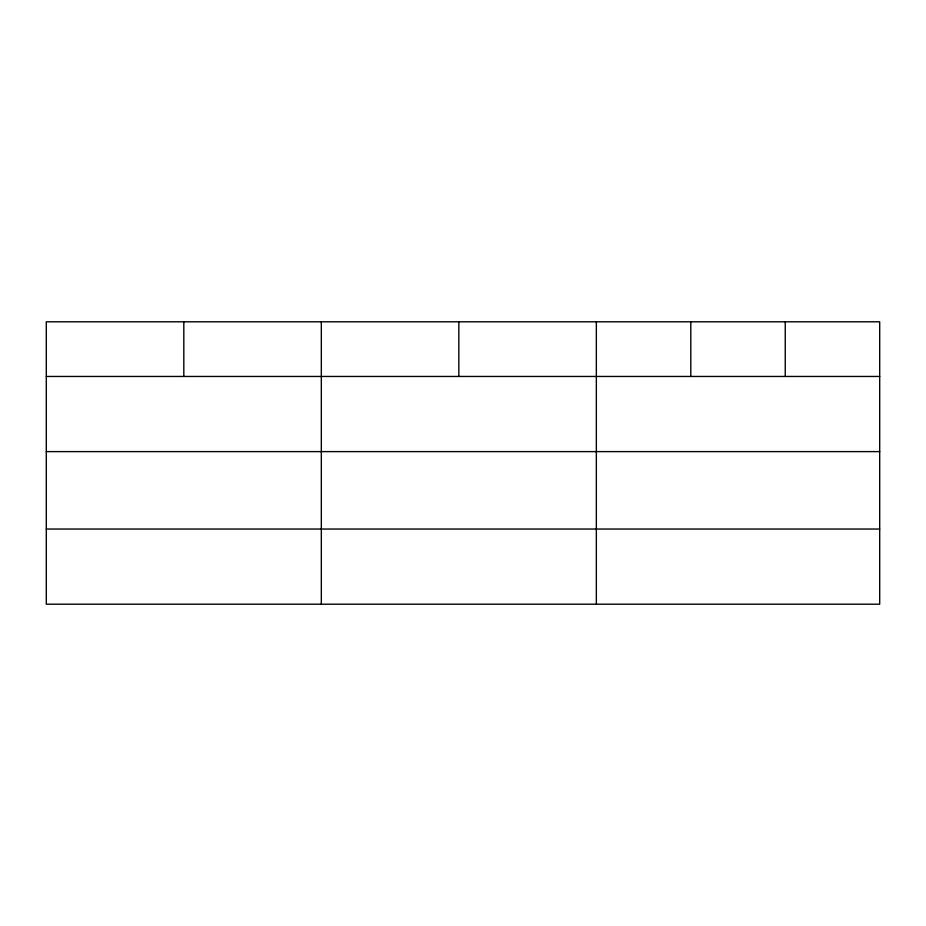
<?xml version="1.0" encoding="UTF-8"?>
<svg xmlns="http://www.w3.org/2000/svg" width="926" height="926" viewBox="0 0 926 926"><rect width="100%" height="100%" fill="white"/><g stroke="black" fill="none" stroke-linecap="round" stroke-linejoin="round"><path stroke-width="1.39" d="M879.7 451.61L879.7 321.797L46.3 321.797L46.3 604.203L879.7 604.203L879.7 451.61L46.3 451.61M46.3 376.454L879.7 376.454M46.3 529.047L879.7 529.047M785.248 321.797L785.248 376.454M690.796 321.797L690.796 376.454M596.344 321.797L596.344 604.203M458.833 321.797L458.833 376.454M321.322 321.797L321.322 604.203M183.811 321.797L183.811 376.454"/></g></svg>
